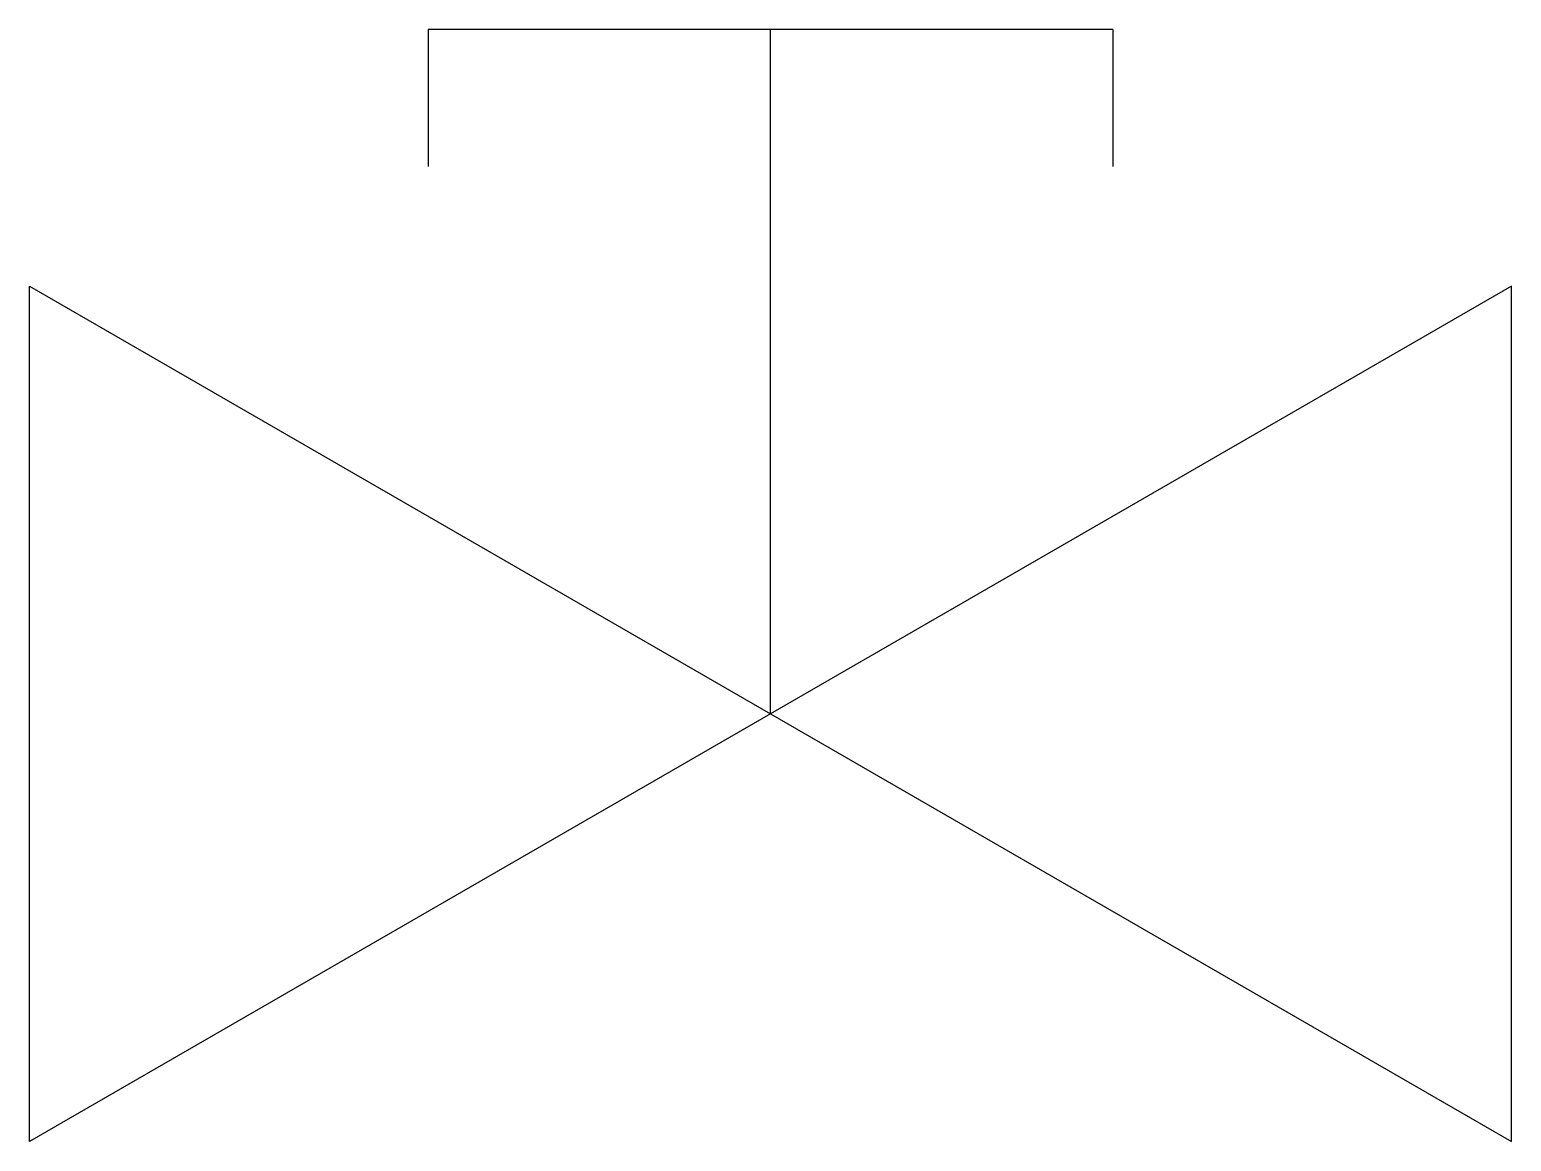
# Model space of a CAD drawing. Header units: millimetres. Extents: x -10132.376 to -10132.116, y 51.821 to 52.016.
import ezdxf

# ---------------------------------------------------------------- set-up
doc = ezdxf.new("R2010")
doc.units = ezdxf.units.MM
doc.header["$LTSCALE"] = 10
doc.layers.add('Tub_Válvulas', color=2, linetype='Continuous')

msp = doc.modelspace()

# ---------------------------------------------------------------- linework, layer by layer
at = {"layer": 'Tub_Válvulas'}
for p, q in [((-10132.18617, 52.01625), (-10132.30617, 52.01625)), ((-10132.30617, 52.01625), (-10132.30617, 51.99225)), ((-10132.24617, 51.89625), (-10132.24617, 52.01625)), ((-10132.18617, 52.01625), (-10132.18617, 51.99225))]:
    msp.add_line(p, q, dxfattribs=at)
for points in [[(-10132.37608, 51.82125), (-10132.37608, 51.97125), (-10132.24617, 51.89625)], [(-10132.11627, 51.82125), (-10132.11627, 51.97125), (-10132.24617, 51.89625)]]:
    msp.add_lwpolyline(points, close=True, dxfattribs=at)

doc.saveas('drawing.dxf')
